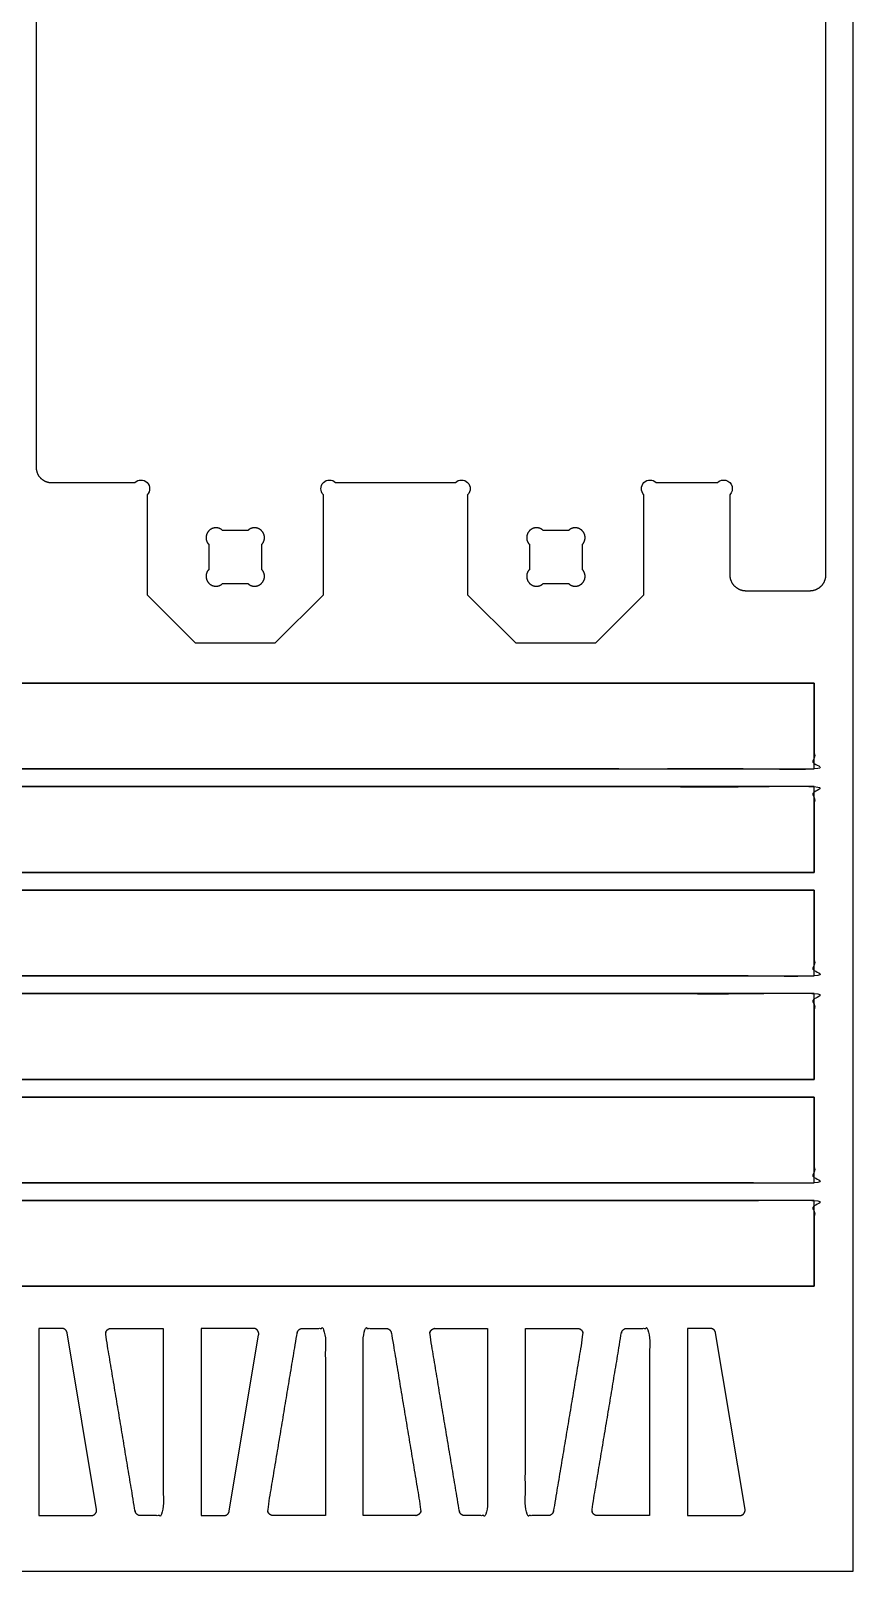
# Model space of a CAD drawing. Header units: millimetres. Extents: x 0 to 2438, y 0 to 1220.
# Drawn here: x 2112 to 2438, y 0 to 610 of the extents above; entities that cross this region are included whole.
import ezdxf

# ---------------------------------------------------------------- set-up
doc = ezdxf.new("R2010")
doc.units = ezdxf.units.MM
doc.header["$MEASUREMENT"] = 0
for name, color, linetype in [('Profile - inside', 30, 'Continuous'), ('Profile - outside', 7, 'Continuous'), ('Stock Perimeter', 1, 'Continuous')]:
    doc.layers.add(name, color=color, linetype=linetype)

msp = doc.modelspace()

# ---------------------------------------------------------------- linework, layer by layer
at = {"layer": 'Profile - inside'}
for points in [[(2198.22, 412.38), (2188.13, 412.38), (2188.08, 412.43), (2188.03, 412.49), (2187.97, 412.54), (2187.92, 412.59), (2187.86, 412.64), (2187.8, 412.68), (2187.75, 412.73), (2187.68, 412.78), (2187.62, 412.82), (2187.56, 412.87), (2187.5, 412.91), (2187.43, 412.95), (2187.36, 412.99), (2187.3, 413.03), (2187.23, 413.06), (2187.16, 413.1), (2187.09, 413.13), (2187.01, 413.17), (2186.94, 413.2), (2186.87, 413.23), (2186.79, 413.25), (2186.72, 413.28), (2186.64, 413.3), (2186.57, 413.33), (2186.49, 413.35), (2186.41, 413.37), (2186.34, 413.39), (2186.26, 413.4), (2186.18, 413.42), (2186.1, 413.43), (2186.02, 413.44), (2185.94, 413.45), (2185.86, 413.46), (2185.78, 413.46), (2185.7, 413.47), (2185.62, 413.47), (2185.54, 413.47), (2185.46, 413.47), (2185.38, 413.47), (2185.3, 413.46), (2185.22, 413.46), (2185.15, 413.45), (2185.07, 413.44), (2184.99, 413.43), (2184.91, 413.42), (2184.83, 413.4), (2184.76, 413.39), (2184.68, 413.37), (2184.61, 413.35), (2184.53, 413.33), (2184.46, 413.31), (2184.38, 413.29), (2184.31, 413.26), (2184.24, 413.24), (2184.17, 413.21), (2184.1, 413.19), (2184.03, 413.16), (2183.96, 413.13), (2183.89, 413.1), (2183.83, 413.07), (2183.76, 413.03), (2183.7, 413), (2183.57, 412.93), (2183.5, 412.89), (2183.42, 412.84), (2183.35, 412.79), (2183.28, 412.74), (2183.2, 412.69), (2183.13, 412.63), (2183.06, 412.58), (2182.99, 412.52), (2182.92, 412.45), (2182.85, 412.39), (2182.78, 412.33), (2182.71, 412.26), (2182.65, 412.19), (2182.58, 412.12), (2182.52, 412.04), (2182.46, 411.97), (2182.4, 411.89), (2182.34, 411.81), (2182.28, 411.73), (2182.23, 411.65), (2182.18, 411.56), (2182.13, 411.48), (2182.08, 411.39), (2182.03, 411.3), (2181.99, 411.21), (2181.94, 411.12), (2181.9, 411.03), (2181.87, 410.93), (2181.83, 410.84), (2181.8, 410.74), (2181.77, 410.64), (2181.74, 410.54), (2181.72, 410.45), (2181.69, 410.35), (2181.67, 410.25), (2181.66, 410.15), (2181.64, 410.05), (2181.63, 409.95), (2181.62, 409.85), (2181.61, 409.75), (2181.61, 409.65), (2181.61, 409.55), (2181.61, 409.45), (2181.61, 409.35), (2181.62, 409.25), (2181.63, 409.15), (2181.64, 409.05), (2181.65, 408.95), (2181.67, 408.86), (2181.68, 408.76), (2181.7, 408.67), (2181.72, 408.58), (2181.75, 408.48), (2181.78, 408.39), (2181.8, 408.3), (2181.83, 408.22), (2181.87, 408.13), (2181.9, 408.04), (2181.93, 407.96), (2181.97, 407.88), (2182.01, 407.8), (2182.05, 407.72), (2182.09, 407.64), (2182.13, 407.56), (2182.16, 407.51), (2182.2, 407.46), (2182.23, 407.41), (2182.26, 407.36), (2182.29, 407.32), (2182.32, 407.27), (2182.36, 407.23), (2182.39, 407.19), (2182.43, 407.15), (2182.46, 407.11), (2182.5, 407.08), (2182.53, 407.04), (2182.55, 407.03), (2182.57, 407.01), (2182.59, 407), (2182.61, 406.98), (2182.62, 406.97), (2182.64, 406.95), (2182.66, 406.94), (2182.68, 406.93), (2182.68, 396.83), (2182.66, 396.82), (2182.64, 396.81), (2182.62, 396.79), (2182.61, 396.78), (2182.59, 396.76), (2182.57, 396.75), (2182.55, 396.73), (2182.53, 396.72), (2182.5, 396.68), (2182.46, 396.65), (2182.43, 396.61), (2182.39, 396.57), (2182.36, 396.53), (2182.32, 396.49), (2182.29, 396.44), (2182.26, 396.39), (2182.23, 396.35), (2182.2, 396.3), (2182.16, 396.25), (2182.13, 396.2), (2182.09, 396.12), (2182.05, 396.04), (2182.01, 395.96), (2181.97, 395.88), (2181.93, 395.8), (2181.9, 395.72), (2181.87, 395.63), (2181.83, 395.54), (2181.8, 395.46), (2181.78, 395.37), (2181.75, 395.28), (2181.72, 395.18), (2181.7, 395.09), (2181.68, 395), (2181.67, 394.9), (2181.65, 394.81), (2181.64, 394.71), (2181.63, 394.61), (2181.62, 394.51), (2181.61, 394.41), (2181.61, 394.31), (2181.61, 394.21), (2181.61, 394.11), (2181.61, 394.01), (2181.62, 393.91), (2181.63, 393.81), (2181.64, 393.71), (2181.66, 393.61), (2181.67, 393.51), (2181.69, 393.41), (2181.72, 393.31), (2181.74, 393.21), (2181.77, 393.12), (2181.8, 393.02), (2181.83, 392.92), (2181.87, 392.83), (2181.9, 392.73), (2181.94, 392.64), (2181.99, 392.55), (2182.03, 392.46), (2182.08, 392.37), (2182.13, 392.28), (2182.18, 392.2), (2182.23, 392.11), (2182.28, 392.03), (2182.34, 391.95), (2182.4, 391.87), (2182.46, 391.79), (2182.52, 391.72), (2182.58, 391.64), (2182.65, 391.57), (2182.71, 391.5), (2182.78, 391.43), (2182.85, 391.37), (2182.92, 391.3), (2182.99, 391.24), (2183.06, 391.18), (2183.13, 391.13), (2183.2, 391.07), (2183.28, 391.02), (2183.35, 390.97), (2183.42, 390.92), (2183.5, 390.87), (2183.57, 390.83), (2183.7, 390.76), (2183.76, 390.73), (2183.83, 390.69), (2183.89, 390.66), (2183.96, 390.63), (2184.03, 390.6), (2184.1, 390.57), (2184.17, 390.55), (2184.24, 390.52), (2184.31, 390.5), (2184.38, 390.47), (2184.46, 390.45), (2184.53, 390.43), (2184.61, 390.41), (2184.68, 390.39), (2184.76, 390.37), (2184.83, 390.36), (2184.91, 390.34), (2184.99, 390.33), (2185.07, 390.32), (2185.15, 390.31), (2185.22, 390.3), (2185.3, 390.3), (2185.38, 390.29), (2185.46, 390.29), (2185.54, 390.29), (2185.62, 390.29), (2185.7, 390.29), (2185.78, 390.3), (2185.86, 390.3), (2185.94, 390.31), (2186.02, 390.32), (2186.1, 390.33), (2186.18, 390.34), (2186.26, 390.36), (2186.34, 390.37), (2186.41, 390.39), (2186.49, 390.41), (2186.57, 390.43), (2186.64, 390.46), (2186.72, 390.48), (2186.79, 390.51), (2186.87, 390.53), (2186.94, 390.56), (2187.01, 390.59), (2187.09, 390.63), (2187.16, 390.66), (2187.23, 390.7), (2187.3, 390.73), (2187.36, 390.77), (2187.43, 390.81), (2187.5, 390.85), (2187.56, 390.89), (2187.62, 390.94), (2187.68, 390.98), (2187.75, 391.03), (2187.8, 391.08), (2187.86, 391.12), (2187.92, 391.17), (2187.97, 391.22), (2188.03, 391.27), (2188.08, 391.33), (2188.13, 391.38), (2198.22, 391.38), (2198.28, 391.33), (2198.33, 391.27), (2198.38, 391.22), (2198.44, 391.17), (2198.49, 391.12), (2198.55, 391.08), (2198.61, 391.03), (2198.67, 390.98), (2198.73, 390.94), (2198.8, 390.89), (2198.86, 390.85), (2198.93, 390.81), (2198.99, 390.77), (2199.06, 390.73), (2199.13, 390.7), (2199.2, 390.66), (2199.27, 390.63), (2199.34, 390.59), (2199.41, 390.56), (2199.49, 390.53), (2199.56, 390.51), (2199.64, 390.48), (2199.71, 390.46), (2199.79, 390.43), (2199.87, 390.41), (2199.94, 390.39), (2200.02, 390.37), (2200.1, 390.36), (2200.18, 390.34), (2200.26, 390.33), (2200.34, 390.32), (2200.42, 390.31), (2200.5, 390.3), (2200.58, 390.3), (2200.66, 390.29), (2200.74, 390.29), (2200.82, 390.29), (2200.89, 390.29), (2200.97, 390.29), (2201.05, 390.3), (2201.13, 390.3), (2201.21, 390.31), (2201.29, 390.32), (2201.37, 390.33), (2201.45, 390.34), (2201.52, 390.36), (2201.6, 390.37), (2201.68, 390.39), (2201.75, 390.41), (2201.83, 390.43), (2201.9, 390.45), (2201.97, 390.47), (2202.04, 390.5), (2202.12, 390.52), (2202.19, 390.55), (2202.26, 390.57), (2202.33, 390.6), (2202.39, 390.63), (2202.46, 390.66), (2202.53, 390.69), (2202.59, 390.73), (2202.66, 390.76), (2202.78, 390.83), (2202.86, 390.87), (2202.93, 390.92), (2203.01, 390.97), (2203.08, 391.02), (2203.16, 391.07), (2203.23, 391.13), (2203.3, 391.18), (2203.37, 391.24), (2203.44, 391.3), (2203.51, 391.37), (2203.58, 391.43), (2203.64, 391.5), (2203.71, 391.57), (2203.77, 391.64), (2203.84, 391.72), (2203.9, 391.79), (2203.96, 391.87), (2204.02, 391.95), (2204.07, 392.03), (2204.13, 392.11), (2204.18, 392.2), (2204.23, 392.28), (2204.28, 392.37), (2204.33, 392.46), (2204.37, 392.55), (2204.41, 392.64), (2204.45, 392.73), (2204.49, 392.83), (2204.52, 392.92), (2204.56, 393.02), (2204.59, 393.12), (2204.62, 393.21), (2204.64, 393.31), (2204.66, 393.41), (2204.68, 393.51), (2204.7, 393.61), (2204.71, 393.71), (2204.73, 393.81), (2204.74, 393.91), (2204.74, 394.01), (2204.75, 394.11), (2204.75, 394.21), (2204.75, 394.31), (2204.75, 394.41), (2204.74, 394.51), (2204.73, 394.61), (2204.72, 394.71), (2204.71, 394.81), (2204.69, 394.9), (2204.67, 395), (2204.65, 395.09), (2204.63, 395.18), (2204.61, 395.28), (2204.58, 395.37), (2204.55, 395.46), (2204.52, 395.54), (2204.49, 395.63), (2204.46, 395.72), (2204.42, 395.8), (2204.39, 395.88), (2204.35, 395.96), (2204.31, 396.04), (2204.27, 396.12), (2204.22, 396.2), (2204.19, 396.25), (2204.16, 396.3), (2204.13, 396.35), (2204.1, 396.39), (2204.07, 396.44), (2204.03, 396.49), (2204, 396.53), (2203.97, 396.57), (2203.93, 396.61), (2203.9, 396.65), (2203.86, 396.68), (2203.82, 396.72), (2203.81, 396.73), (2203.79, 396.75), (2203.77, 396.76), (2203.75, 396.78), (2203.73, 396.79), (2203.72, 396.81), (2203.7, 396.82), (2203.68, 396.83), (2203.68, 406.93), (2203.7, 406.94), (2203.72, 406.95), (2203.73, 406.97), (2203.75, 406.98), (2203.77, 407), (2203.79, 407.01), (2203.81, 407.03), (2203.82, 407.04), (2203.86, 407.08), (2203.9, 407.11), (2203.93, 407.15), (2203.97, 407.19), (2204, 407.23), (2204.03, 407.27), (2204.07, 407.32), (2204.1, 407.36), (2204.13, 407.41), (2204.16, 407.46), (2204.19, 407.51), (2204.22, 407.56), (2204.27, 407.64), (2204.31, 407.72), (2204.35, 407.8), (2204.39, 407.88), (2204.42, 407.96), (2204.46, 408.04), (2204.49, 408.13), (2204.52, 408.22), (2204.55, 408.3), (2204.58, 408.39), (2204.61, 408.48), (2204.63, 408.58), (2204.65, 408.67), (2204.67, 408.76), (2204.69, 408.86), (2204.71, 408.95), (2204.72, 409.05), (2204.73, 409.15), (2204.74, 409.25), (2204.75, 409.35), (2204.75, 409.45), (2204.75, 409.55), (2204.75, 409.65), (2204.74, 409.75), (2204.74, 409.85), (2204.73, 409.95), (2204.71, 410.05), (2204.7, 410.15), (2204.68, 410.25), (2204.66, 410.35), (2204.64, 410.45), (2204.62, 410.54), (2204.59, 410.64), (2204.56, 410.74), (2204.52, 410.84), (2204.49, 410.93), (2204.45, 411.03), (2204.41, 411.12), (2204.37, 411.21), (2204.33, 411.3), (2204.28, 411.39), (2204.23, 411.48), (2204.18, 411.56), (2204.13, 411.65), (2204.07, 411.73), (2204.02, 411.81), (2203.96, 411.89), (2203.9, 411.97), (2203.84, 412.04), (2203.77, 412.12), (2203.71, 412.19), (2203.64, 412.26), (2203.58, 412.33), (2203.51, 412.39), (2203.44, 412.45), (2203.37, 412.52), (2203.3, 412.58), (2203.23, 412.63), (2203.16, 412.69), (2203.08, 412.74), (2203.01, 412.79), (2202.93, 412.84), (2202.86, 412.89), (2202.78, 412.93), (2202.66, 413), (2202.59, 413.03), (2202.53, 413.07), (2202.46, 413.1), (2202.39, 413.13), (2202.33, 413.16), (2202.26, 413.19), (2202.19, 413.21), (2202.12, 413.24), (2202.04, 413.26), (2201.97, 413.29), (2201.9, 413.31), (2201.83, 413.33), (2201.75, 413.35), (2201.68, 413.37), (2201.6, 413.39), (2201.52, 413.4), (2201.45, 413.42), (2201.37, 413.43), (2201.29, 413.44), (2201.21, 413.45), (2201.13, 413.46), (2201.05, 413.46), (2200.97, 413.47), (2200.89, 413.47), (2200.82, 413.47), (2200.74, 413.47), (2200.66, 413.47), (2200.58, 413.46), (2200.5, 413.46), (2200.42, 413.45), (2200.34, 413.44), (2200.26, 413.43), (2200.18, 413.42), (2200.1, 413.4), (2200.02, 413.39), (2199.94, 413.37), (2199.87, 413.35), (2199.79, 413.33), (2199.71, 413.3), (2199.64, 413.28), (2199.56, 413.25), (2199.49, 413.23), (2199.42, 413.2), (2199.34, 413.17), (2199.27, 413.13), (2199.2, 413.1), (2199.13, 413.06), (2199.06, 413.03), (2198.99, 412.99), (2198.93, 412.95), (2198.86, 412.91), (2198.8, 412.87), (2198.73, 412.82), (2198.67, 412.78), (2198.61, 412.73), (2198.55, 412.68), (2198.49, 412.64), (2198.44, 412.59), (2198.38, 412.54), (2198.33, 412.49), (2198.28, 412.43), (2198.22, 412.38)], [(2325.26, 412.38), (2315.17, 412.38), (2315.11, 412.43), (2315.06, 412.49), (2315.01, 412.54), (2314.95, 412.59), (2314.9, 412.64), (2314.84, 412.68), (2314.78, 412.73), (2314.72, 412.78), (2314.66, 412.82), (2314.59, 412.87), (2314.53, 412.91), (2314.46, 412.95), (2314.4, 412.99), (2314.33, 413.03), (2314.26, 413.06), (2314.19, 413.1), (2314.12, 413.13), (2314.05, 413.17), (2313.97, 413.2), (2313.9, 413.23), (2313.83, 413.25), (2313.75, 413.28), (2313.68, 413.3), (2313.6, 413.33), (2313.52, 413.35), (2313.45, 413.37), (2313.37, 413.39), (2313.29, 413.4), (2313.21, 413.42), (2313.13, 413.43), (2313.05, 413.44), (2312.97, 413.45), (2312.89, 413.46), (2312.81, 413.46), (2312.73, 413.47), (2312.65, 413.47), (2312.57, 413.47), (2312.49, 413.47), (2312.42, 413.47), (2312.34, 413.46), (2312.26, 413.46), (2312.18, 413.45), (2312.1, 413.44), (2312.02, 413.43), (2311.94, 413.42), (2311.87, 413.4), (2311.79, 413.39), (2311.71, 413.37), (2311.64, 413.35), (2311.56, 413.33), (2311.49, 413.31), (2311.42, 413.29), (2311.34, 413.26), (2311.27, 413.24), (2311.2, 413.21), (2311.13, 413.19), (2311.06, 413.16), (2310.99, 413.13), (2310.93, 413.1), (2310.86, 413.07), (2310.8, 413.03), (2310.73, 413), (2310.61, 412.93), (2310.53, 412.89), (2310.46, 412.84), (2310.38, 412.79), (2310.31, 412.74), (2310.23, 412.69), (2310.16, 412.63), (2310.09, 412.58), (2310.02, 412.52), (2309.95, 412.45), (2309.88, 412.39), (2309.81, 412.33), (2309.75, 412.26), (2309.68, 412.19), (2309.62, 412.12), (2309.55, 412.04), (2309.49, 411.97), (2309.43, 411.89), (2309.37, 411.81), (2309.32, 411.73), (2309.26, 411.65), (2309.21, 411.56), (2309.16, 411.48), (2309.11, 411.39), (2309.06, 411.3), (2309.02, 411.21), (2308.98, 411.12), (2308.94, 411.03), (2308.9, 410.93), (2308.86, 410.84), (2308.83, 410.74), (2308.8, 410.64), (2308.77, 410.54), (2308.75, 410.45), (2308.73, 410.35), (2308.71, 410.25), (2308.69, 410.15), (2308.67, 410.05), (2308.66, 409.95), (2308.65, 409.85), (2308.65, 409.75), (2308.64, 409.65), (2308.64, 409.55), (2308.64, 409.45), (2308.64, 409.35), (2308.65, 409.25), (2308.66, 409.15), (2308.67, 409.05), (2308.68, 408.95), (2308.7, 408.86), (2308.72, 408.76), (2308.74, 408.67), (2308.76, 408.58), (2308.78, 408.48), (2308.81, 408.39), (2308.84, 408.3), (2308.87, 408.22), (2308.9, 408.13), (2308.93, 408.04), (2308.97, 407.96), (2309, 407.88), (2309.04, 407.8), (2309.08, 407.72), (2309.12, 407.64), (2309.17, 407.56), (2309.2, 407.51), (2309.23, 407.46), (2309.26, 407.41), (2309.29, 407.36), (2309.32, 407.32), (2309.36, 407.27), (2309.39, 407.23), (2309.42, 407.19), (2309.46, 407.15), (2309.49, 407.11), (2309.53, 407.08), (2309.56, 407.04), (2309.58, 407.03), (2309.6, 407.01), (2309.62, 407), (2309.64, 406.98), (2309.66, 406.97), (2309.67, 406.95), (2309.69, 406.94), (2309.71, 406.93), (2309.71, 396.83), (2309.69, 396.82), (2309.67, 396.81), (2309.66, 396.79), (2309.64, 396.78), (2309.62, 396.76), (2309.6, 396.75), (2309.58, 396.73), (2309.56, 396.72), (2309.53, 396.68), (2309.49, 396.65), (2309.46, 396.61), (2309.42, 396.57), (2309.39, 396.53), (2309.36, 396.49), (2309.32, 396.44), (2309.29, 396.39), (2309.26, 396.35), (2309.23, 396.3), (2309.2, 396.25), (2309.17, 396.2), (2309.12, 396.12), (2309.08, 396.04), (2309.04, 395.96), (2309, 395.88), (2308.97, 395.8), (2308.93, 395.72), (2308.9, 395.63), (2308.87, 395.54), (2308.84, 395.46), (2308.81, 395.37), (2308.78, 395.28), (2308.76, 395.18), (2308.74, 395.09), (2308.72, 395), (2308.7, 394.9), (2308.68, 394.81), (2308.67, 394.71), (2308.66, 394.61), (2308.65, 394.51), (2308.64, 394.41), (2308.64, 394.31), (2308.64, 394.21), (2308.64, 394.11), (2308.65, 394.01), (2308.65, 393.91), (2308.66, 393.81), (2308.67, 393.71), (2308.69, 393.61), (2308.71, 393.51), (2308.73, 393.41), (2308.75, 393.31), (2308.77, 393.21), (2308.8, 393.12), (2308.83, 393.02), (2308.86, 392.92), (2308.9, 392.83), (2308.94, 392.73), (2308.98, 392.64), (2309.02, 392.55), (2309.06, 392.46), (2309.11, 392.37), (2309.16, 392.28), (2309.21, 392.2), (2309.26, 392.11), (2309.32, 392.03), (2309.37, 391.95), (2309.43, 391.87), (2309.49, 391.79), (2309.55, 391.72), (2309.62, 391.64), (2309.68, 391.57), (2309.75, 391.5), (2309.81, 391.43), (2309.88, 391.37), (2309.95, 391.3), (2310.02, 391.24), (2310.09, 391.18), (2310.16, 391.13), (2310.23, 391.07), (2310.31, 391.02), (2310.38, 390.97), (2310.46, 390.92), (2310.53, 390.87), (2310.61, 390.83), (2310.73, 390.76), (2310.8, 390.73), (2310.86, 390.69), (2310.93, 390.66), (2310.99, 390.63), (2311.06, 390.6), (2311.13, 390.57), (2311.2, 390.55), (2311.27, 390.52), (2311.34, 390.5), (2311.42, 390.47), (2311.49, 390.45), (2311.56, 390.43), (2311.64, 390.41), (2311.71, 390.39), (2311.79, 390.37), (2311.87, 390.36), (2311.94, 390.34), (2312.02, 390.33), (2312.1, 390.32), (2312.18, 390.31), (2312.26, 390.3), (2312.34, 390.3), (2312.42, 390.29), (2312.49, 390.29), (2312.57, 390.29), (2312.65, 390.29), (2312.73, 390.29), (2312.81, 390.3), (2312.89, 390.3), (2312.97, 390.31), (2313.05, 390.32), (2313.13, 390.33), (2313.21, 390.34), (2313.29, 390.36), (2313.37, 390.37), (2313.45, 390.39), (2313.52, 390.41), (2313.6, 390.43), (2313.68, 390.46), (2313.75, 390.48), (2313.83, 390.51), (2313.9, 390.53), (2313.97, 390.56), (2314.05, 390.59), (2314.12, 390.63), (2314.19, 390.66), (2314.26, 390.7), (2314.33, 390.73), (2314.4, 390.77), (2314.46, 390.81), (2314.53, 390.85), (2314.59, 390.89), (2314.66, 390.94), (2314.72, 390.98), (2314.78, 391.03), (2314.84, 391.08), (2314.9, 391.12), (2314.95, 391.17), (2315.01, 391.22), (2315.06, 391.27), (2315.11, 391.33), (2315.17, 391.38), (2325.26, 391.38), (2325.31, 391.33), (2325.36, 391.27), (2325.41, 391.22), (2325.47, 391.17), (2325.53, 391.12), (2325.59, 391.08), (2325.64, 391.03), (2325.71, 390.98), (2325.77, 390.94), (2325.83, 390.89), (2325.89, 390.85), (2325.96, 390.81), (2326.03, 390.77), (2326.09, 390.73), (2326.16, 390.7), (2326.23, 390.66), (2326.3, 390.63), (2326.37, 390.59), (2326.45, 390.56), (2326.52, 390.53), (2326.6, 390.51), (2326.67, 390.48), (2326.75, 390.46), (2326.82, 390.43), (2326.9, 390.41), (2326.98, 390.39), (2327.05, 390.37), (2327.13, 390.36), (2327.21, 390.34), (2327.29, 390.33), (2327.37, 390.32), (2327.45, 390.31), (2327.53, 390.3), (2327.61, 390.3), (2327.69, 390.29), (2327.77, 390.29), (2327.85, 390.29), (2327.93, 390.29), (2328.01, 390.29), (2328.09, 390.3), (2328.17, 390.3), (2328.24, 390.31), (2328.32, 390.32), (2328.4, 390.33), (2328.48, 390.34), (2328.56, 390.36), (2328.63, 390.37), (2328.71, 390.39), (2328.78, 390.41), (2328.86, 390.43), (2328.93, 390.45), (2329.01, 390.47), (2329.08, 390.5), (2329.15, 390.52), (2329.22, 390.55), (2329.29, 390.57), (2329.36, 390.6), (2329.43, 390.63), (2329.49, 390.66), (2329.56, 390.69), (2329.63, 390.73), (2329.69, 390.76), (2329.82, 390.83), (2329.89, 390.87), (2329.97, 390.92), (2330.04, 390.97), (2330.11, 391.02), (2330.19, 391.07), (2330.26, 391.13), (2330.33, 391.18), (2330.4, 391.24), (2330.47, 391.3), (2330.54, 391.37), (2330.61, 391.43), (2330.68, 391.5), (2330.74, 391.57), (2330.81, 391.64), (2330.87, 391.72), (2330.93, 391.79), (2330.99, 391.87), (2331.05, 391.95), (2331.11, 392.03), (2331.16, 392.11), (2331.21, 392.2), (2331.26, 392.28), (2331.31, 392.37), (2331.36, 392.46), (2331.4, 392.55), (2331.45, 392.64), (2331.48, 392.73), (2331.52, 392.83), (2331.56, 392.92), (2331.59, 393.02), (2331.62, 393.12), (2331.65, 393.21), (2331.67, 393.31), (2331.7, 393.41), (2331.72, 393.51), (2331.73, 393.61), (2331.75, 393.71), (2331.76, 393.81), (2331.77, 393.91), (2331.78, 394.01), (2331.78, 394.11), (2331.78, 394.21), (2331.78, 394.31), (2331.78, 394.41), (2331.77, 394.51), (2331.76, 394.61), (2331.75, 394.71), (2331.74, 394.81), (2331.72, 394.9), (2331.71, 395), (2331.69, 395.09), (2331.66, 395.18), (2331.64, 395.28), (2331.61, 395.37), (2331.59, 395.46), (2331.56, 395.54), (2331.52, 395.63), (2331.49, 395.72), (2331.46, 395.8), (2331.42, 395.88), (2331.38, 395.96), (2331.34, 396.04), (2331.3, 396.12), (2331.26, 396.2), (2331.23, 396.25), (2331.19, 396.3), (2331.16, 396.35), (2331.13, 396.39), (2331.1, 396.44), (2331.07, 396.49), (2331.03, 396.53), (2331, 396.57), (2330.96, 396.61), (2330.93, 396.65), (2330.89, 396.68), (2330.86, 396.72), (2330.84, 396.73), (2330.82, 396.75), (2330.8, 396.76), (2330.78, 396.78), (2330.77, 396.79), (2330.75, 396.81), (2330.73, 396.82), (2330.71, 396.83), (2330.71, 406.93), (2330.73, 406.94), (2330.75, 406.95), (2330.77, 406.97), (2330.78, 406.98), (2330.8, 407), (2330.82, 407.01), (2330.84, 407.03), (2330.86, 407.04), (2330.89, 407.08), (2330.93, 407.11), (2330.96, 407.15), (2331, 407.19), (2331.03, 407.23), (2331.07, 407.27), (2331.1, 407.32), (2331.13, 407.36), (2331.16, 407.41), (2331.19, 407.46), (2331.23, 407.51), (2331.26, 407.56), (2331.3, 407.64), (2331.34, 407.72), (2331.38, 407.8), (2331.42, 407.88), (2331.46, 407.96), (2331.49, 408.04), (2331.52, 408.13), (2331.56, 408.22), (2331.59, 408.3), (2331.61, 408.39), (2331.64, 408.48), (2331.66, 408.58), (2331.69, 408.67), (2331.71, 408.76), (2331.72, 408.86), (2331.74, 408.95), (2331.75, 409.05), (2331.76, 409.15), (2331.77, 409.25), (2331.78, 409.35), (2331.78, 409.45), (2331.78, 409.55), (2331.78, 409.65), (2331.78, 409.75), (2331.77, 409.85), (2331.76, 409.95), (2331.75, 410.05), (2331.73, 410.15), (2331.72, 410.25), (2331.7, 410.35), (2331.67, 410.45), (2331.65, 410.54), (2331.62, 410.64), (2331.59, 410.74), (2331.56, 410.84), (2331.52, 410.93), (2331.48, 411.03), (2331.45, 411.12), (2331.4, 411.21), (2331.36, 411.3), (2331.31, 411.39), (2331.26, 411.48), (2331.21, 411.56), (2331.16, 411.65), (2331.11, 411.73), (2331.05, 411.81), (2330.99, 411.89), (2330.93, 411.97), (2330.87, 412.04), (2330.81, 412.12), (2330.74, 412.19), (2330.68, 412.26), (2330.61, 412.33), (2330.54, 412.39), (2330.47, 412.45), (2330.4, 412.52), (2330.33, 412.58), (2330.26, 412.63), (2330.19, 412.69), (2330.11, 412.74), (2330.04, 412.79), (2329.97, 412.84), (2329.89, 412.89), (2329.82, 412.93), (2329.69, 413), (2329.63, 413.03), (2329.56, 413.07), (2329.49, 413.1), (2329.43, 413.13), (2329.36, 413.16), (2329.29, 413.19), (2329.22, 413.21), (2329.15, 413.24), (2329.08, 413.26), (2329.01, 413.29), (2328.93, 413.31), (2328.86, 413.33), (2328.78, 413.35), (2328.71, 413.37), (2328.63, 413.39), (2328.56, 413.4), (2328.48, 413.42), (2328.4, 413.43), (2328.32, 413.44), (2328.24, 413.45), (2328.17, 413.46), (2328.09, 413.46), (2328.01, 413.47), (2327.93, 413.47), (2327.85, 413.47), (2327.77, 413.47), (2327.69, 413.47), (2327.61, 413.46), (2327.53, 413.46), (2327.45, 413.45), (2327.37, 413.44), (2327.29, 413.43), (2327.21, 413.42), (2327.13, 413.4), (2327.05, 413.39), (2326.98, 413.37), (2326.9, 413.35), (2326.82, 413.33), (2326.75, 413.3), (2326.67, 413.28), (2326.6, 413.25), (2326.52, 413.23), (2326.45, 413.2), (2326.38, 413.17), (2326.3, 413.13), (2326.23, 413.1), (2326.16, 413.06), (2326.09, 413.03), (2326.03, 412.99), (2325.96, 412.95), (2325.89, 412.91), (2325.83, 412.87), (2325.77, 412.82), (2325.71, 412.78), (2325.64, 412.73), (2325.59, 412.68), (2325.53, 412.64), (2325.47, 412.59), (2325.41, 412.54), (2325.36, 412.49), (2325.31, 412.43), (2325.26, 412.38)]]:
    msp.add_lwpolyline(points, dxfattribs=at)
at = {"layer": 'Profile - outside'}
msp.add_lwpolyline([(2114.31, 1136.54), (2114.3, 437.38), (2114.31, 437.25), (2114.31, 437.11), (2114.32, 436.98), (2114.33, 436.84), (2114.34, 436.7), (2114.36, 436.57), (2114.38, 436.43), (2114.4, 436.29), (2114.43, 436.15), (2114.46, 436.01), (2114.5, 435.87), (2114.54, 435.73), (2114.58, 435.59), (2114.62, 435.45), (2114.67, 435.31), (2114.72, 435.17), (2114.78, 435.03), (2114.84, 434.9), (2114.91, 434.76), (2114.97, 434.62), (2115.05, 434.49), (2115.12, 434.36), (2115.2, 434.23), (2115.28, 434.1), (2115.37, 433.97), (2115.46, 433.84), (2115.55, 433.72), (2115.65, 433.6), (2115.74, 433.48), (2115.85, 433.36), (2115.95, 433.25), (2116.06, 433.14), (2116.17, 433.03), (2116.29, 432.92), (2116.4, 432.82), (2116.52, 432.72), (2116.64, 432.63), (2116.77, 432.53), (2116.89, 432.44), (2117.02, 432.36), (2117.15, 432.28), (2117.28, 432.2), (2117.41, 432.12), (2117.55, 432.05), (2117.68, 431.98), (2117.82, 431.92), (2117.96, 431.86), (2118.1, 431.8), (2118.23, 431.75), (2118.37, 431.7), (2118.51, 431.65), (2118.65, 431.61), (2118.79, 431.57), (2118.93, 431.54), (2119.07, 431.51), (2119.21, 431.48), (2119.35, 431.46), (2119.49, 431.44), (2119.63, 431.42), (2119.76, 431.4), (2119.9, 431.39), (2120.04, 431.39), (2120.17, 431.38), (2153.4, 431.38, -0.999994), (2158.25, 426.53), (2158.25, 386.93), (2177.3, 367.88), (2209.05, 367.88), (2228.1, 386.93), (2228.1, 426.53, -1), (2232.95, 431.38), (2280.4, 431.38, -1), (2285.25, 426.53), (2285.25, 386.93), (2304.3, 367.88), (2336.05, 367.88), (2355.1, 386.93), (2355.1, 426.53, -0.999999), (2359.95, 431.38), (2384.25, 431.38, -1), (2389.1, 426.53), (2389.11, 394.73), (2389.11, 394.59), (2389.12, 394.45), (2389.13, 394.3), (2389.14, 394.16), (2389.16, 394.01), (2389.18, 393.86), (2389.21, 393.72), (2389.24, 393.57), (2389.27, 393.42), (2389.31, 393.27), (2389.35, 393.12), (2389.39, 392.98), (2389.44, 392.83), (2389.49, 392.68), (2389.55, 392.53), (2389.61, 392.39), (2389.67, 392.24), (2389.74, 392.1), (2389.81, 391.96), (2389.89, 391.81), (2389.97, 391.67), (2390.05, 391.53), (2390.14, 391.4), (2390.23, 391.26), (2390.32, 391.13), (2390.42, 391), (2390.52, 390.87), (2390.63, 390.74), (2390.74, 390.62), (2390.85, 390.5), (2390.96, 390.38), (2391.08, 390.27), (2391.2, 390.16), (2391.33, 390.05), (2391.45, 389.94), (2391.58, 389.84), (2391.71, 389.74), (2391.84, 389.65), (2391.98, 389.56), (2392.12, 389.47), (2392.25, 389.39), (2392.4, 389.31), (2392.54, 389.23), (2392.68, 389.16), (2392.82, 389.09), (2392.97, 389.03), (2393.12, 388.97), (2393.26, 388.91), (2393.41, 388.86), (2393.56, 388.81), (2393.71, 388.77), (2393.85, 388.73), (2394, 388.69), (2394.15, 388.66), (2394.3, 388.63), (2394.45, 388.6), (2394.59, 388.58), (2394.74, 388.56), (2394.88, 388.55), (2395.03, 388.54), (2395.17, 388.53), (2395.31, 388.52), (2420.85, 388.52), (2420.99, 388.52), (2421.14, 388.53), (2421.28, 388.54), (2421.42, 388.55), (2421.57, 388.56), (2421.72, 388.58), (2421.86, 388.6), (2422.01, 388.63), (2422.16, 388.66), (2422.3, 388.69), (2422.45, 388.73), (2422.6, 388.77), (2422.75, 388.81), (2422.9, 388.86), (2423.04, 388.91), (2423.19, 388.97), (2423.34, 389.03), (2423.48, 389.09), (2423.63, 389.16), (2423.77, 389.23), (2423.91, 389.31), (2424.05, 389.39), (2424.19, 389.47), (2424.33, 389.56), (2424.46, 389.65), (2424.6, 389.74), (2424.73, 389.84), (2424.86, 389.94), (2424.98, 390.05), (2425.11, 390.16), (2425.23, 390.27), (2425.34, 390.38), (2425.46, 390.5), (2425.57, 390.62), (2425.68, 390.74), (2425.78, 390.87), (2425.89, 391), (2425.98, 391.13), (2426.08, 391.26), (2426.17, 391.4), (2426.26, 391.53), (2426.34, 391.67), (2426.42, 391.81), (2426.49, 391.96), (2426.57, 392.1), (2426.63, 392.24), (2426.7, 392.39), (2426.76, 392.53), (2426.81, 392.68), (2426.87, 392.83), (2426.91, 392.98), (2426.96, 393.12), (2427, 393.27), (2427.04, 393.42), (2427.07, 393.57), (2427.1, 393.72), (2427.12, 393.86), (2427.14, 394.01), (2427.16, 394.16), (2427.18, 394.3), (2427.19, 394.45), (2427.2, 394.59), (2427.2, 394.73), (2427.2, 1178.92)], format="xyb", dxfattribs=at)
for points in [[(2422.58, 351.88), (1971.32, 351.88), (1971.32, 317.88), (2422.58, 317.88), (2422.58, 351.88)], [(2422.58, 276.88), (2422.58, 310.88), (1971.32, 310.88), (1971.32, 276.88), (2422.58, 276.88)], [(2422.58, 269.88), (1971.32, 269.88), (1971.32, 235.88), (2422.58, 235.88), (2422.58, 269.88)], [(2422.58, 194.88), (2422.58, 228.88), (1971.32, 228.88), (1971.32, 194.88), (2422.58, 194.88)], [(2422.58, 187.88), (1971.32, 187.88), (1971.32, 153.88), (2422.58, 153.88), (2422.58, 187.88)], [(2422.58, 112.88), (2422.58, 146.88), (1971.32, 146.88), (1971.32, 112.88), (2422.58, 112.88)], [(2115.42, 22.02), (2136.13, 22.02), (2136.19, 22.03), (2136.25, 22.03), (2136.31, 22.04), (2136.37, 22.04), (2136.42, 22.05), (2136.48, 22.06), (2136.54, 22.07), (2136.6, 22.09), (2136.66, 22.1), (2136.71, 22.12), (2136.77, 22.14), (2136.83, 22.16), (2136.88, 22.18), (2136.94, 22.2), (2136.99, 22.22), (2137.05, 22.25), (2137.1, 22.28), (2137.15, 22.31), (2137.2, 22.34), (2137.25, 22.37), (2137.3, 22.4), (2137.35, 22.44), (2137.4, 22.47), (2137.45, 22.51), (2137.49, 22.55), (2137.54, 22.58), (2137.58, 22.62), (2137.62, 22.67), (2137.66, 22.71), (2137.7, 22.75), (2137.74, 22.79), (2137.77, 22.84), (2137.81, 22.88), (2137.84, 22.93), (2137.88, 22.98), (2137.91, 23.03), (2137.94, 23.07), (2137.97, 23.13), (2138, 23.18), (2138.02, 23.23), (2138.05, 23.28), (2138.07, 23.34), (2138.1, 23.39), (2138.12, 23.45), (2138.14, 23.51), (2138.16, 23.56), (2138.17, 23.62), (2138.19, 23.68), (2138.2, 23.74), (2138.21, 23.8), (2138.22, 23.85), (2138.23, 23.91), (2138.24, 23.97), (2138.25, 24.03), (2138.25, 24.09), (2138.25, 24.15), (2138.25, 24.21), (2138.25, 24.27), (2138.25, 24.33), (2138.24, 24.38), (2138.24, 24.44), (2138.23, 24.5), (2126.58, 94.41), (2126.57, 94.45), (2126.56, 94.49), (2126.55, 94.54), (2126.54, 94.58), (2126.53, 94.62), (2126.52, 94.67), (2126.51, 94.71), (2126.49, 94.76), (2126.48, 94.8), (2126.46, 94.84), (2126.44, 94.89), (2126.42, 94.93), (2126.4, 94.97), (2126.38, 95.02), (2126.36, 95.06), (2126.34, 95.1), (2126.31, 95.14), (2126.29, 95.18), (2126.26, 95.23), (2126.24, 95.27), (2126.21, 95.31), (2126.18, 95.35), (2126.15, 95.39), (2126.12, 95.42), (2126.09, 95.46), (2126.06, 95.5), (2126.02, 95.54), (2125.99, 95.57), (2125.95, 95.61), (2125.92, 95.64), (2125.88, 95.68), (2125.84, 95.71), (2125.8, 95.74), (2125.76, 95.77), (2125.72, 95.8), (2125.68, 95.83), (2125.64, 95.86), (2125.6, 95.88), (2125.56, 95.91), (2125.52, 95.94), (2125.47, 95.96), (2125.43, 95.98), (2125.39, 96), (2125.34, 96.03), (2125.3, 96.05), (2125.25, 96.06), (2125.21, 96.08), (2125.16, 96.1), (2125.12, 96.11), (2125.07, 96.13), (2125.02, 96.14), (2124.98, 96.15), (2124.93, 96.17), (2124.89, 96.18), (2124.84, 96.19), (2124.8, 96.19), (2124.75, 96.2), (2124.7, 96.21), (2124.66, 96.21), (2124.61, 96.22), (2124.57, 96.22), (2124.52, 96.22), (2124.48, 96.22), (2115.42, 96.22), (2115.42, 22.02)], [(2179.65, 96.22), (2179.65, 22.02), (2188.71, 22.02), (2188.75, 22.03), (2188.8, 22.03), (2188.84, 22.03), (2188.89, 22.03), (2188.93, 22.04), (2188.98, 22.05), (2189.02, 22.05), (2189.07, 22.06), (2189.12, 22.07), (2189.16, 22.08), (2189.21, 22.09), (2189.25, 22.1), (2189.3, 22.12), (2189.34, 22.13), (2189.39, 22.15), (2189.44, 22.16), (2189.48, 22.18), (2189.53, 22.2), (2189.57, 22.22), (2189.61, 22.24), (2189.66, 22.26), (2189.7, 22.29), (2189.75, 22.31), (2189.79, 22.34), (2189.83, 22.36), (2189.87, 22.39), (2189.91, 22.42), (2189.95, 22.45), (2189.99, 22.48), (2190.03, 22.51), (2190.07, 22.54), (2190.11, 22.57), (2190.14, 22.6), (2190.18, 22.64), (2190.22, 22.67), (2190.25, 22.71), (2190.28, 22.75), (2190.32, 22.78), (2190.35, 22.82), (2190.38, 22.86), (2190.41, 22.9), (2190.44, 22.94), (2190.47, 22.98), (2190.49, 23.02), (2190.52, 23.06), (2190.54, 23.1), (2190.57, 23.15), (2190.59, 23.19), (2190.61, 23.23), (2190.63, 23.27), (2190.65, 23.32), (2190.67, 23.36), (2190.69, 23.4), (2190.71, 23.45), (2190.72, 23.49), (2190.74, 23.53), (2190.75, 23.58), (2190.76, 23.62), (2190.77, 23.67), (2190.78, 23.71), (2190.79, 23.75), (2190.8, 23.8), (2202.45, 93.69), (2202.46, 93.75), (2202.47, 93.8), (2202.47, 93.86), (2202.48, 93.92), (2202.48, 93.98), (2202.48, 94.04), (2202.48, 94.1), (2202.48, 94.16), (2202.47, 94.21), (2202.47, 94.27), (2202.46, 94.33), (2202.45, 94.39), (2202.44, 94.45), (2202.43, 94.51), (2202.42, 94.57), (2202.4, 94.63), (2202.39, 94.68), (2202.37, 94.74), (2202.35, 94.8), (2202.33, 94.85), (2202.3, 94.91), (2202.28, 94.96), (2202.25, 95.02), (2202.23, 95.07), (2202.2, 95.12), (2202.17, 95.17), (2202.14, 95.22), (2202.11, 95.27), (2202.07, 95.32), (2202.04, 95.36), (2202, 95.41), (2201.97, 95.45), (2201.93, 95.5), (2201.89, 95.54), (2201.85, 95.58), (2201.81, 95.62), (2201.76, 95.66), (2201.72, 95.7), (2201.68, 95.74), (2201.63, 95.78), (2201.58, 95.81), (2201.53, 95.84), (2201.48, 95.88), (2201.43, 95.91), (2201.38, 95.94), (2201.33, 95.97), (2201.27, 96), (2201.22, 96.02), (2201.17, 96.05), (2201.11, 96.07), (2201.05, 96.09), (2201, 96.11), (2200.94, 96.13), (2200.88, 96.15), (2200.83, 96.16), (2200.77, 96.17), (2200.71, 96.19), (2200.65, 96.2), (2200.59, 96.2), (2200.54, 96.21), (2200.48, 96.22), (2200.42, 96.22), (2200.36, 96.22), (2179.65, 96.22)], [(2372.33, 22.02), (2393.04, 22.02), (2393.1, 22.03), (2393.16, 22.03), (2393.21, 22.04), (2393.27, 22.04), (2393.33, 22.05), (2393.39, 22.06), (2393.45, 22.07), (2393.5, 22.09), (2393.56, 22.1), (2393.62, 22.12), (2393.68, 22.14), (2393.73, 22.16), (2393.79, 22.18), (2393.84, 22.2), (2393.9, 22.22), (2393.95, 22.25), (2394.01, 22.28), (2394.06, 22.31), (2394.11, 22.34), (2394.16, 22.37), (2394.21, 22.4), (2394.26, 22.44), (2394.31, 22.47), (2394.35, 22.51), (2394.4, 22.55), (2394.44, 22.58), (2394.48, 22.62), (2394.53, 22.67), (2394.57, 22.71), (2394.61, 22.75), (2394.64, 22.79), (2394.68, 22.84), (2394.72, 22.88), (2394.75, 22.93), (2394.78, 22.98), (2394.82, 23.03), (2394.85, 23.07), (2394.88, 23.13), (2394.9, 23.18), (2394.93, 23.23), (2394.96, 23.28), (2394.98, 23.34), (2395, 23.39), (2395.03, 23.45), (2395.05, 23.51), (2395.06, 23.56), (2395.08, 23.62), (2395.1, 23.68), (2395.11, 23.74), (2395.12, 23.8), (2395.13, 23.85), (2395.14, 23.91), (2395.15, 23.97), (2395.15, 24.03), (2395.16, 24.09), (2395.16, 24.15), (2395.16, 24.21), (2395.16, 24.27), (2395.15, 24.33), (2395.15, 24.38), (2395.14, 24.44), (2395.14, 24.5), (2383.49, 94.41), (2383.48, 94.45), (2383.47, 94.49), (2383.46, 94.54), (2383.45, 94.58), (2383.44, 94.62), (2383.43, 94.67), (2383.41, 94.71), (2383.4, 94.76), (2383.38, 94.8), (2383.37, 94.84), (2383.35, 94.89), (2383.33, 94.93), (2383.31, 94.97), (2383.29, 95.02), (2383.27, 95.06), (2383.24, 95.1), (2383.22, 95.14), (2383.2, 95.18), (2383.17, 95.23), (2383.14, 95.27), (2383.12, 95.31), (2383.09, 95.35), (2383.06, 95.39), (2383.03, 95.42), (2382.99, 95.46), (2382.96, 95.5), (2382.93, 95.54), (2382.89, 95.57), (2382.86, 95.61), (2382.82, 95.64), (2382.79, 95.68), (2382.75, 95.71), (2382.71, 95.74), (2382.67, 95.77), (2382.63, 95.8), (2382.59, 95.83), (2382.55, 95.86), (2382.51, 95.88), (2382.47, 95.91), (2382.42, 95.94), (2382.38, 95.96), (2382.34, 95.98), (2382.29, 96), (2382.25, 96.03), (2382.2, 96.05), (2382.16, 96.06), (2382.11, 96.08), (2382.07, 96.1), (2382.02, 96.11), (2381.98, 96.13), (2381.93, 96.14), (2381.88, 96.15), (2381.84, 96.17), (2381.79, 96.18), (2381.75, 96.19), (2381.7, 96.19), (2381.66, 96.2), (2381.61, 96.21), (2381.57, 96.21), (2381.52, 96.22), (2381.47, 96.22), (2381.43, 96.22), (2381.39, 96.22), (2372.33, 96.22), (2372.33, 22.02)]]:
    msp.add_lwpolyline(points, dxfattribs=at)
for points, knots in [([(2422.58, 351.88), (2196.95, 351.88), (1971.32, 351.88), (1971.32, 334.88), (1971.32, 317.88), (2196.95, 317.88), (2422.58, 317.88), (2422.58, 334.88), (2422.58, 351.88)], [-1907.002022, -1907.002022, -1907.002022, -1455.751145, -1455.751145, -1421.75164, -1421.75164, -970.500763, -970.500763, -936.501259, -936.501259, -936.501259]), ([(2422.58, 276.88), (2422.58, 293.88), (2422.58, 310.88), (2196.95, 310.88), (1971.32, 310.88), (1971.32, 293.88), (1971.32, 276.88), (2196.95, 276.88), (2422.58, 276.88)], [936.501259, 936.501259, 936.501259, 970.500763, 970.500763, 1421.75164, 1421.75164, 1455.751145, 1455.751145, 1907.002022, 1907.002022, 1907.002022]), ([(2422.58, 269.88), (2196.95, 269.88), (1971.32, 269.88), (1971.32, 252.88), (1971.32, 235.88), (2196.95, 235.88), (2422.58, 235.88), (2422.58, 252.88), (2422.58, 269.88)], [-1907.002022, -1907.002022, -1907.002022, -1455.751145, -1455.751145, -1421.75164, -1421.75164, -970.500763, -970.500763, -936.501259, -936.501259, -936.501259]), ([(2422.58, 194.88), (2422.58, 211.88), (2422.58, 228.88), (2196.95, 228.88), (1971.32, 228.88), (1971.32, 211.88), (1971.32, 194.88), (2196.95, 194.88), (2422.58, 194.88)], [936.501259, 936.501259, 936.501259, 970.500763, 970.500763, 1421.75164, 1421.75164, 1455.751145, 1455.751145, 1907.002022, 1907.002022, 1907.002022]), ([(2422.58, 187.88), (2196.95, 187.88), (1971.32, 187.88), (1971.32, 170.88), (1971.32, 153.88), (2196.95, 153.88), (2422.58, 153.88), (2422.58, 170.88), (2422.58, 187.88)], [-1907.002022, -1907.002022, -1907.002022, -1455.751145, -1455.751145, -1421.75164, -1421.75164, -970.500763, -970.500763, -936.501259, -936.501259, -936.501259]), ([(2422.58, 112.88), (2422.58, 129.88), (2422.58, 146.88), (2196.95, 146.88), (1971.32, 146.88), (1971.32, 129.88), (1971.32, 112.88), (2196.95, 112.88), (2422.58, 112.88)], [936.501259, 936.501259, 936.501259, 970.500763, 970.500763, 1421.75164, 1421.75164, 1455.751145, 1455.751145, 1907.002022, 1907.002022, 1907.002022])]:
    msp.add_open_spline(points, degree=2, knots=knots, dxfattribs=at)
for points, weights, knots in [([(2164.65, 96.22), (2154.32, 96.22), (2144, 96.22), (2142.99, 96.22), (2142.34, 95.45), (2141.69, 94.68), (2141.85, 93.69), (2147.67, 58.77), (2153.49, 23.84), (2153.8, 22.02), (2155.64, 22.02), (2160.14, 22.02), (2164.65, 22.02), (2164.65, 59.12), (2164.65, 96.22)], [1, 1, 1, 0.907296802281, 1, 0.907296760162, 1, 1, 1, 0.763019982473, 1, 1, 1, 1, 1], [-296.100893, -296.100893, -296.100893, -275.448856, -275.448856, -272.693044, -272.693044, -269.937231, -269.937231, -199.123744, -199.123744, -194.660813, -194.660813, -185.650443, -185.650443, -111.45045, -111.45045, -111.45045]), ([(2228.88, 22.02), (2228.88, 59.12), (2228.88, 96.22), (2224.37, 96.22), (2219.87, 96.22), (2218.03, 96.22), (2217.72, 94.41), (2211.9, 59.48), (2206.08, 24.56), (2205.92, 23.56), (2206.57, 22.79), (2207.22, 22.02), (2208.23, 22.02), (2218.55, 22.02), (2228.88, 22.02)], [1, 1, 1, 1, 1, 0.763019982473, 1, 1, 1, 0.907296760162, 1, 0.907296802281, 1, 1, 1], [111.45045, 111.45045, 111.45045, 185.650443, 185.650443, 194.660813, 194.660813, 199.123744, 199.123744, 269.937231, 269.937231, 272.693044, 272.693044, 275.448856, 275.448856, 296.100893, 296.100893, 296.100893]), ([(2243.88, 22.02), (2254.2, 22.02), (2264.53, 22.02), (2265.54, 22.02), (2266.19, 22.79), (2266.84, 23.56), (2266.68, 24.56), (2260.85, 59.48), (2255.03, 94.41), (2254.73, 96.22), (2252.89, 96.22), (2248.38, 96.22), (2243.88, 96.22), (2243.88, 59.12), (2243.88, 22.02)], [1, 1, 1, 0.907296802281, 1, 0.907296760162, 1, 1, 1, 0.763019982473, 1, 1, 1, 1, 1], [-296.100893, -296.100893, -296.100893, -275.448856, -275.448856, -272.693044, -272.693044, -269.937231, -269.937231, -199.123744, -199.123744, -194.660813, -194.660813, -185.650443, -185.650443, -111.45045, -111.45045, -111.45045]), ([(2293.1, 96.22), (2282.78, 96.22), (2272.45, 96.22), (2271.44, 96.22), (2270.79, 95.45), (2270.14, 94.68), (2270.3, 93.69), (2276.13, 58.77), (2281.95, 23.84), (2282.25, 22.02), (2284.09, 22.02), (2288.6, 22.02), (2293.1, 22.02), (2293.1, 59.12), (2293.1, 96.22)], [1, 1, 1, 0.907296802281, 1, 0.907296760162, 1, 1, 1, 0.763019982473, 1, 1, 1, 1, 1], [-296.100893, -296.100893, -296.100893, -275.448856, -275.448856, -272.693044, -272.693044, -269.937231, -269.937231, -199.123744, -199.123744, -194.660813, -194.660813, -185.650443, -185.650443, -111.45045, -111.45045, -111.45045]), ([(2308.11, 96.22), (2308.11, 59.12), (2308.11, 22.02), (2312.61, 22.02), (2317.12, 22.02), (2318.96, 22.02), (2319.26, 23.84), (2325.08, 58.77), (2330.9, 93.69), (2331.07, 94.68), (2330.42, 95.45), (2329.77, 96.22), (2328.76, 96.22), (2318.43, 96.22), (2308.11, 96.22)], [1, 1, 1, 1, 1, 0.763019982473, 1, 1, 1, 0.907296760162, 1, 0.907296802281, 1, 1, 1], [111.45045, 111.45045, 111.45045, 185.650443, 185.650443, 194.660813, 194.660813, 199.123744, 199.123744, 269.937231, 269.937231, 272.693044, 272.693044, 275.448856, 275.448856, 296.100893, 296.100893, 296.100893]), ([(2357.33, 22.02), (2357.33, 59.12), (2357.33, 96.22), (2352.83, 96.22), (2348.32, 96.22), (2346.48, 96.22), (2346.18, 94.41), (2340.35, 59.48), (2334.53, 24.56), (2334.37, 23.56), (2335.02, 22.79), (2335.67, 22.02), (2336.68, 22.02), (2347.01, 22.02), (2357.33, 22.02)], [1, 1, 1, 1, 1, 0.763019982473, 1, 1, 1, 0.907296760162, 1, 0.907296802281, 1, 1, 1], [111.45045, 111.45045, 111.45045, 185.650443, 185.650443, 194.660813, 194.660813, 199.123744, 199.123744, 269.937231, 269.937231, 272.693044, 272.693044, 275.448856, 275.448856, 296.100893, 296.100893, 296.100893])]:
    msp.add_rational_spline(points, weights, degree=2, knots=knots, dxfattribs=at)
at = {"layer": 'Stock Perimeter'}
msp.add_lwpolyline([(0, 0), (2438, 0), (2438, 1220), (0, 1220), (0, 0)], dxfattribs=at)

doc.saveas('drawing.dxf')
